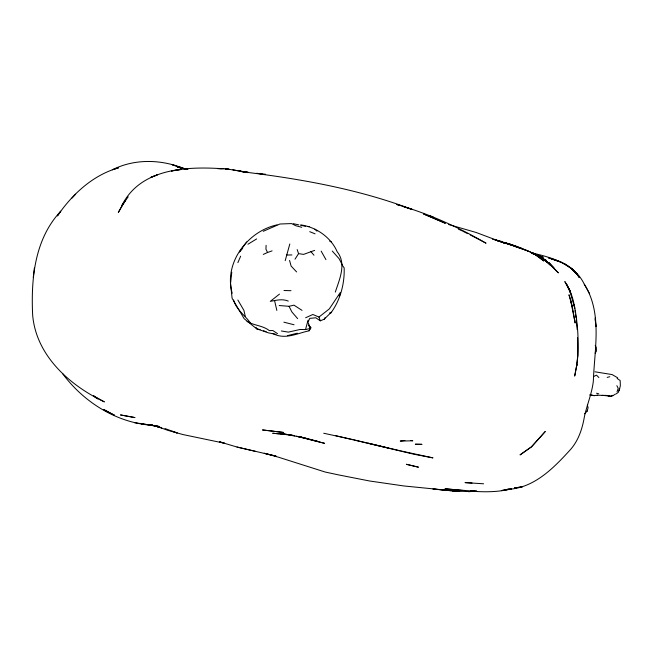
<?xml version="1.0" encoding="UTF-8"?>
<svg xmlns="http://www.w3.org/2000/svg" width="653" height="653" viewBox="0 0 653 653"><rect width="100%" height="100%" fill="white"/><g stroke="black" fill="none" stroke-linecap="round" stroke-linejoin="round"><path stroke-width="0.98" d="M266.106 245.332L265.942 249.201L267.575 252.491L272.072 250.858M308.028 320.215L305.531 329.561L299.98 329.487L288.373 332.132L281.329 330.973M615.477 394.265L618.277 392.412L619.281 389.066M118.413 167.854C92.661 175.216 72.263 194.308 57.407 215.931L60.762 211.205C34.601 239.12 30.944 278.578 32.65 315.015C36.046 355.616 69.659 385.433 104.382 401.889L96.024 397.195M231.782 272.252L230.542 283.475L232.101 298.274L244.132 318.656L256.596 328.786L268.481 332.867L275.999 334.369M33.262 277.517L34.364 268.065M300.772 224.901C316.158 227.024 331.006 237.374 337.177 251.74C346.784 263.706 339.429 279.402 335.316 292.095M619.183 390.788L620.35 385.654L620.162 380.536L617.126 378.438M285.198 260.653L289.818 243.977M273.134 333.642C285.002 339.993 297.246 333.299 309.073 330.802L310.852 327.594L308.436 325.096M584.639 413.806L587.129 411.17L588.1 407.733L587.365 405.023M587.129 411.17L587.276 410.647M330.671 313.26C340.213 300.421 344.735 283.892 344.155 267.877L342.099 264.947M237.88 262.628L240.647 256.18M617.044 391.8L618.195 388.298L616.865 385.662M309.073 330.802L310.852 327.594M305.531 329.561L310.657 328.394L307.914 322.215L309.751 318.378L315.791 317.782L320.305 320.819L324.157 319.235L325.17 317.521M340.229 292.601L329.324 308.902L318.966 317.048L312.836 314.493L305.628 317.758M295.017 259.184L298.568 253.625L297.172 249.585M595.103 353.191L596.475 351.069L596.328 347.771L595.21 345.372M277.068 224.877C247.528 231.195 223.522 263.159 232.215 293.27M239.447 252.066L246.663 241.928M339.111 295.923L340.401 294.348M128.208 196.798L121.94 205.369C140.656 167.992 186.97 166.335 223.293 168.768M614.546 394.33L613.412 395.62L612.073 395.343M239.961 251.332L242.647 248.336M71.912 198.145L75.642 194.21M324.157 319.235L331.349 312.207L329.683 312.958M279.484 294.103L270.293 301.368C276.235 300.249 282.423 298.592 288.275 301.09M247.928 244.246L256.629 238.941M593.789 376.463L596.483 375.14L598.874 377.532M263.265 254.409L267.575 252.491M263.232 231.301L279.925 224.012L291.524 223.571L295.801 225.734L301.702 227.285M314.648 250.377L303.612 254.384L298.568 253.625M112.3 169.804C135.359 158.206 162.711 159.308 186.072 169.421L177.706 166.499L186.627 169.405L177.355 167.135L187.599 169.364M157.161 174.963L150.9 177.338L157.063 174.98M113.883 169.315L118.381 167.862M607.159 377.41L609.796 376.708M287.5 335.642L297.237 333.201M279.182 305.522L289.034 306.314L293.964 305.147L302.021 310.379M589.553 394.934L594.254 395.653L597.593 395.163M404.925 440.465L400.224 441.077L412.778 440.799L410.859 440.465M476.747 491.129L459.312 491.374L432.947 489.048L450.554 490.623M472.437 491.374L468.446 491.644L476.2 491.325M474.437 491.244L476.437 491.113M286.496 255.037L291.899 254.948M474.56 490.73L470.544 490.738M610.049 396.134L602.197 395.318M283.99 290.512L291.001 290.691M604.866 395.408L608.433 395.522L597.177 395.236M452.456 490.73L458.153 491.032L452.464 490.713M465.458 490.509L444.971 488.803C467.058 490.648 489.701 494.411 511.536 488.819L507.014 489.383C533.974 488.566 554.022 467.711 570.959 449.027C578.762 439.877 582.443 428.205 584.435 416.532C587.063 404.623 591.969 393.261 593.348 381.058C594.442 349.061 602.613 313.024 584.296 284.243C574.501 263.706 551.377 257.396 531.077 252.711L534.007 253.356M219.4 441.795L237.031 447.044L276.088 456.137L264.253 453.272L278.496 457.206L325.21 472.037L338.099 474.804L369.525 480.983L403.717 485.938L450.57 490.607M221.31 168.784L217.416 168.556L225.856 168.825L248.254 172.327L239.757 171.176L244.336 172.066M225.212 169.013L229.113 169.241L225.228 168.923M483.604 483.791L465.009 482.6L472.046 483.057M445.828 490.338L459.312 491.374M307.285 226.469L309.171 226.615M243.814 171.951C300.886 178.93 358.326 189.084 412.288 209.499L402.974 206.454M279.345 433.837L272.701 433.249L286.904 434.645L303.751 437.681L296.478 436.237L324.647 443.354L298.984 436.669L306.012 438.392M262 173.869L256.596 173.339L265.518 174.245M280.292 433.919L286.904 434.645M497.945 241.063L499.757 241.284M498.117 241.096C511.936 243.887 525.257 249.413 537.909 255.649L531.436 252.515L538.921 256L547.965 262.514L542.112 258.115L546.324 260.474L535.085 254.58L536.774 254.996L532.056 253.217M500.476 241.373L501.912 241.553L492.419 239.169M134.469 422.671L152.369 425.332C116.528 422.891 83.649 402.134 62.582 373.589M595.022 371.818L612.114 374.577L617.656 377.793M142.721 424.026L141.521 423.813L158.336 426.238L148.59 424.728L159.03 427.038L151.292 424.94L161.797 427.895L154.1 425.397M239.757 171.176L247.471 172.653M232.852 169.829L242.361 171.69M323.717 433.241L353.126 439.649M502.467 242.287L504.328 242.663M502.418 242.287L512.189 244.924L504.026 242.385L506.099 243.047M590.614 394.877L594.254 395.653M293.262 223.669L298.862 224.893M300.731 225.293L305.4 226.313M184.97 168.784L187.901 169.437M400.069 450.733L354.089 439.885M237.031 447.044L255.462 451.362M335.764 435.682L413.929 454.243L433.004 457.892L401.056 450.97M497.006 240.467L508.205 244.075L494.868 239.733M388.396 448.072L368.325 443.207M260.123 329.659L256.596 328.786L256.123 327.308M314.305 440.465L317.325 441.216L304.722 437.934M283.875 322.174L294.038 324.761M246.981 321.374C253.911 325.635 262.8 325.439 269.338 330.589L272.881 330.557L277.501 333.626M448.587 224.518L476.208 232.501L504.785 243.259L499.186 241.014M596.532 393.212L598.793 393.849M495.105 239.806L498.876 240.908M219.71 441.795L224.575 443.248L182.954 434.555L167.894 430.36L154.492 425.568M532.179 253.519L543.353 257.274L532.326 253.291M405.799 207.246L396.649 204.422L399.269 205.352M512.221 245.071L509.381 244.149L521.861 248.418M511.585 245.177L509.054 244.353L527.959 250.915M514.213 246.042L530.587 252.034M548.291 257.739L559.654 261.616L548.447 257.796M513.168 245.381L517.592 246.883M412.288 209.499L406.721 207.572C434.474 216.241 460.896 228.705 486.044 243.194L470.176 234.9M263.583 330.793L266.155 331.708M164.997 428.564L177.2 432.996L172.531 431.298M175.298 165.78L172.008 164.58L181.714 168.131M429.315 215.547L433.306 217.131M309.734 231.676L315.056 233.831M458.439 229.154L461.875 230.77M329.683 241.145L331.446 242.01M462.732 231.17L467.695 233.652M564.339 264.049L561.498 262.4L551.418 258.792C562.437 261.804 573.514 267.297 579.333 277.631L577.048 274.358M565.131 264.081L566.298 264.824M565.89 265.045L570.542 268.04M250.752 323.447C245.201 315.317 236.419 310.061 233.578 300.013M572.02 269.411L577.383 274.611L571.342 268.22L576.477 273.534M314.893 229.146L316.934 231.162M296.601 271.917L291.116 266.073L289.557 260.416M332.279 251.054L339.119 258.694L342.205 264.677M297.646 318.631L291.899 311.979L289.034 306.314M310.697 251.389L313.954 255.192M308.959 326.043L310.657 328.394M237.872 300.029L243.904 310.363L245.226 316.125M584.296 284.243L589.618 293.67M321.154 251.127L325.953 259.649M318.966 317.048L320.305 320.819M570.485 299.49L568.983 294.789L572.412 307.334L575.162 323.047L570.485 299.49L572.412 307.334M274.57 300.625L276.848 310.436M574.738 308.73C573.554 299.082 570.306 289.63 564.821 281.574L570.567 292.046L566.273 283.729L570.787 293.597L569.277 289.042L574.616 307.645L574.175 304.698C578.256 325.251 579.431 346.506 576.436 367.288L577.946 355.518L577.562 337.634M575.024 310.746L575.309 312.763M575.595 314.779L575.987 317.742M576.24 319.717L577.195 329.643M595.169 317.987L595.879 326.639L595.242 319.048M576.868 364.619L574.722 375.916L576.868 364.619M121.417 206.789L118.34 212.445L125.703 199.867L121.417 206.789M545.182 431.6L531.477 446.84L520.147 454.823L531.477 446.84L545.182 431.6M612.122 395.971L610.579 396.469L608.147 396.118L612.122 395.971M508.891 489.317L501.39 490.566L508.891 489.317M179.077 169.707L171.396 170.964L181.64 169.413L179.077 169.707M522.237 486.836L514.523 487.938L522.237 486.836M421.838 444.342L415.39 444.228L421.838 444.342M271.64 431.004L262.457 429.952L283.647 432.466L271.64 431.004M291.205 435.102L281.696 433.625L294.772 435.714L291.205 435.102M134.836 417.561L120.617 414.957L134.836 417.561M418.328 467.14L406.403 464.307L418.328 467.14M433.551 218.192L423.454 213.923L445.37 223.293L433.551 218.192M514.18 245.846L510.875 244.442L518.425 247.683L514.18 245.846M114.504 415.259L103.958 409.676L114.504 415.259M544.937 260.033L538.921 256L546.79 261.535L544.937 260.033M543.794 260.906L536.317 255.396L543.794 260.906M97.428 398.771L93.64 395.775L97.428 398.771M546.577 261.788L543.941 259.51L550.487 265.2L546.577 261.788M553.344 267.55L549.173 263.804L558.372 272.872L553.344 267.55M553.899 267.991L549.042 262.718L553.899 267.991"/></g></svg>
